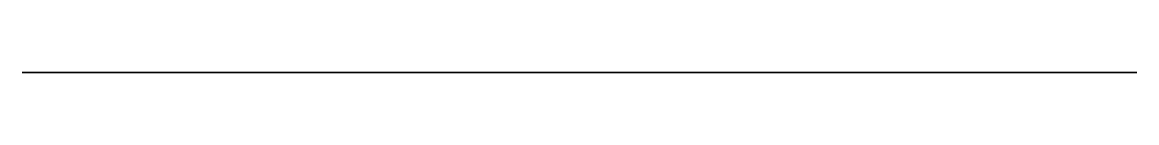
# Model space of a CAD drawing. Header units: millimetres. Extents: x -92 to 44, y 0 to 0.
import ezdxf

# ---------------------------------------------------------------- set-up
doc = ezdxf.new("R2010")
doc.units = ezdxf.units.MM
doc.layers.get('0').update_dxf_attribs({"color": 194, "true_color": 0x551cb1})

msp = doc.modelspace()

# ---------------------------------------------------------------- linework, layer by layer
at = {"color": 251, "true_color": 0x565656}
msp.add_polyline3d([(-73.95, 0, 26.62), (-72.42, 0, 27.51), (-70.96, 0, 28.49), (-69.55, 0, 29.56), (-68.21, 0, 30.71), (-67.36, 0, 31.51), (-66.54, 0, 32.35), (-65.76, 0, 33.22), (-65.02, 0, 34.12), (-64.31, 0, 35.05), (-63.64, 0, 36), (-63.01, 0, 36.99), (-62.41, 0, 38), (-54.64, 0, 38), (-54.64, 0, 44.65), (44.33, 0, 44.65), (44.33, 0, 14.93), (-92.07, 0, 14.93), (-92.07, 0, 23.21), (-87.32, 0, 23.3), (-84.95, 0, 23.46), (-82.61, 0, 23.74), (-81.48, 0, 23.94), (-80.36, 0, 24.18), (-79.25, 0, 24.47), (-78.15, 0, 24.81), (-77.07, 0, 25.19), (-76.01, 0, 25.62), (-74.97, 0, 26.1)], close=True, dxfattribs=at)

doc.saveas('drawing.dxf')
